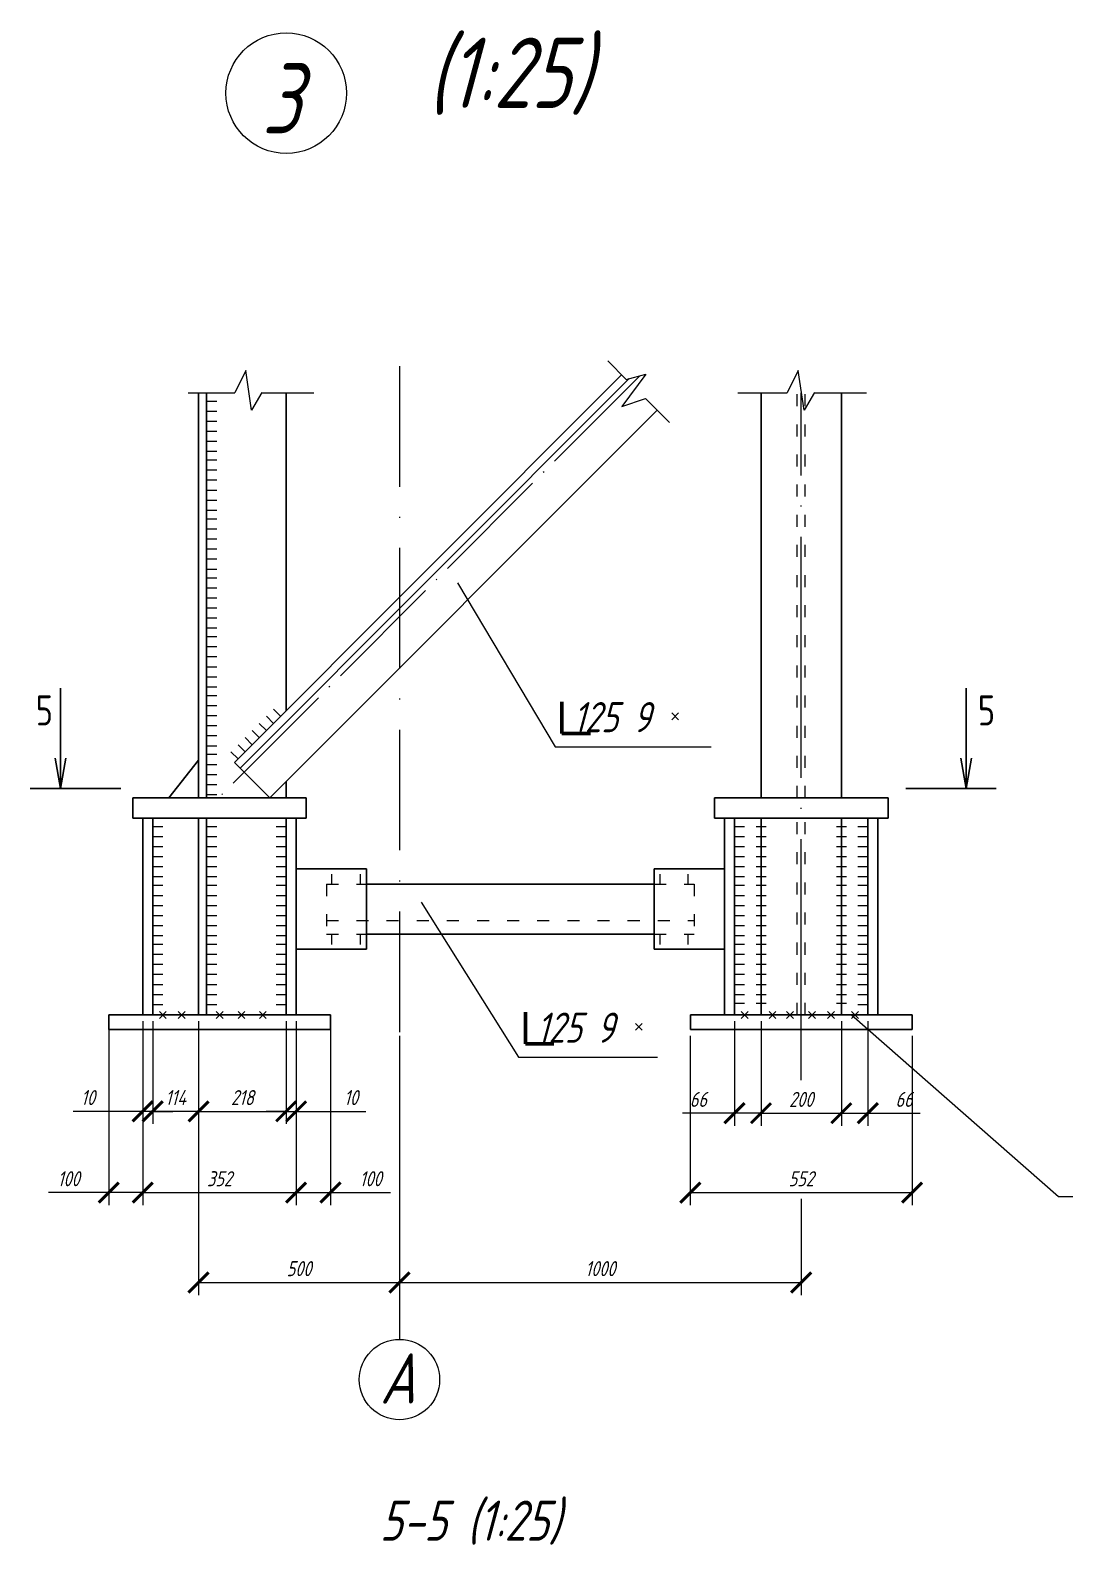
# Model space of a CAD drawing. Header units: millimetres. Extents: x 1665 to 4316, y 443 to 1647.
# Drawn here: x 2260.3 to 2363.3, y 1208.1 to 1358.9 of the extents above; entities that cross this region are included whole.
import ezdxf

# ---------------------------------------------------------------- set-up
doc = ezdxf.new("R2010")
doc.units = ezdxf.units.MM
for name, pattern in [('ACAD_ISO03W100', [30, 12, -18]), ('ACAD_ISO04W100', [30, 24, -3, 0, -3]), ('ACAD_ISO10W100', [18, 12, -3, 0, -3])]:
    doc.linetypes.add(name, pattern=pattern)
doc.layers.get('0').update_dxf_attribs({"lineweight": 18})
doc.styles.get("Standard").update_dxf_attribs({"font": 'romans.shx', "width": 0.75, "oblique": 15, "height": 1.5})
doc.dimstyles.new('ISO-25', dxfattribs={"dimtxt": 1.5, "dimasz": 2, "dimexe": 1.25, "dimexo": 0.625, "dimtad": 1, "dimtxsty": 'Standard', "dimblk": 'ARCHTICK', "dimcen": 2.5, "dimadec": 0, "dimazin": 0, "dimtfac": 1, "dimtmove": 0, "dimatfit": 3, "dimldrblk": 'NONE', "dimfxl": 1, "dimlwd": 18, "dimlwe": 18, "dimarcsym": 0})

# ---------------------------------------------------------------- blocks, each defined once
blk = doc.blocks.new('_ArchTick')
at = {"color": 0, "linetype": 'ByBlock', "const_width": 0.15}
blk.add_lwpolyline([(-0.5, -0.5), (0.5, 0.5)], dxfattribs=at)
blk = doc.blocks.new('*D318')
at = {"color": 0, "lineweight": 18, "transparency": 16777216}
for p, q in [((2277.03, 1260.2), (2277.03, 1249.98)), ((2285.75, 1260.2), (2285.75, 1249.98)), ((2277.03, 1251.23), (2285.75, 1251.23))]:
    blk.add_line(p, q, dxfattribs=at)
at = {"layer": 'Defpoints', "color": 0, "transparency": 16777216}
for p in [(2277.03, 1260.83), (2285.75, 1260.83), (2285.75, 1251.23)]:
    blk.add_point(p, dxfattribs=at)
at = {"color": 0, "lineweight": 18, "transparency": 16777216, "xscale": 2, "yscale": 2, "zscale": 2, "rotation": 180}
blk.add_blockref('_ArchTick', (2277.03, 1251.23), dxfattribs=at)
at = {"color": 0, "lineweight": 18, "transparency": 16777216, "xscale": 2, "yscale": 2, "zscale": 2}
blk.add_blockref('_ArchTick', (2285.75, 1251.23), dxfattribs=at)
at = {"color": 0, "transparency": 16777216, "insert": (2281.39, 1252.6), "char_height": 1.5, "attachment_point": 5}
blk.add_mtext('218', dxfattribs=at)
blk = doc.blocks.new('_None')
blk = doc.blocks.new('*D319')
at = {"color": 0, "lineweight": 18, "transparency": 16777216}
for p, q in [((2272.47, 1260.2), (2272.47, 1249.98)), ((2277.03, 1260.2), (2277.03, 1249.98)), ((2277.03, 1251.23), (2272.47, 1251.23))]:
    blk.add_line(p, q, dxfattribs=at)
at = {"layer": 'Defpoints', "color": 0, "transparency": 16777216}
for p in [(2272.47, 1260.83), (2277.03, 1260.83), (2272.47, 1251.23)]:
    blk.add_point(p, dxfattribs=at)
at = {"color": 0, "lineweight": 18, "transparency": 16777216, "xscale": 2, "yscale": 2, "zscale": 2, "rotation": 180}
blk.add_blockref('_ArchTick', (2272.47, 1251.23), dxfattribs=at)
at = {"color": 0, "lineweight": 18, "transparency": 16777216, "xscale": 2, "yscale": 2, "zscale": 2}
blk.add_blockref('_ArchTick', (2277.03, 1251.23), dxfattribs=at)
at = {"color": 0, "transparency": 16777216, "insert": (2274.75, 1252.6), "char_height": 1.5, "attachment_point": 5}
blk.add_mtext('114', dxfattribs=at)
blk = doc.blocks.new('*D320')
at = {"color": 0, "lineweight": 18, "transparency": 16777216}
for p, q in [((2271.47, 1260.2), (2271.47, 1249.98)), ((2272.47, 1260.2), (2272.47, 1249.98)), ((2271.47, 1251.23), (2264.56, 1251.23)), ((2272.47, 1251.23), (2271.47, 1251.23)), ((2272.47, 1251.23), (2274.47, 1251.23))]:
    blk.add_line(p, q, dxfattribs=at)
at = {"layer": 'Defpoints', "color": 0, "transparency": 16777216}
for p in [(2271.47, 1260.83), (2272.47, 1260.83), (2271.47, 1251.23)]:
    blk.add_point(p, dxfattribs=at)
at = {"color": 0, "lineweight": 18, "transparency": 16777216, "xscale": 2, "yscale": 2, "zscale": 2}
blk.add_blockref('_ArchTick', (2271.47, 1251.23), dxfattribs=at)
at = {"color": 0, "lineweight": 18, "transparency": 16777216, "xscale": 2, "yscale": 2, "zscale": 2, "rotation": 180}
blk.add_blockref('_ArchTick', (2272.47, 1251.23), dxfattribs=at)
at = {"color": 0, "transparency": 16777216, "insert": (2266.02, 1252.6), "char_height": 1.5, "attachment_point": 5}
blk.add_mtext('10', dxfattribs=at)
blk = doc.blocks.new('*D321')
at = {"color": 0, "lineweight": 18, "transparency": 16777216}
for p, q in [((2285.75, 1260.2), (2285.75, 1249.98)), ((2286.75, 1260.2), (2286.75, 1249.98)), ((2285.75, 1251.23), (2283.75, 1251.23)), ((2285.75, 1251.23), (2286.75, 1251.23)), ((2286.75, 1251.23), (2293.67, 1251.23))]:
    blk.add_line(p, q, dxfattribs=at)
at = {"layer": 'Defpoints', "color": 0, "transparency": 16777216}
for p in [(2285.75, 1260.83), (2286.75, 1260.83), (2286.75, 1251.23)]:
    blk.add_point(p, dxfattribs=at)
at = {"color": 0, "lineweight": 18, "transparency": 16777216, "xscale": 2, "yscale": 2, "zscale": 2}
blk.add_blockref('_ArchTick', (2285.75, 1251.23), dxfattribs=at)
at = {"color": 0, "lineweight": 18, "transparency": 16777216, "xscale": 2, "yscale": 2, "zscale": 2, "rotation": 180}
blk.add_blockref('_ArchTick', (2286.75, 1251.23), dxfattribs=at)
at = {"color": 0, "transparency": 16777216, "insert": (2292.21, 1252.6), "char_height": 1.5, "attachment_point": 5}
blk.add_mtext('10', dxfattribs=at)
blk = doc.blocks.new('*D322')
at = {"color": 0, "lineweight": 18, "transparency": 16777216}
for p, q in [((2268.09, 1260.2), (2268.09, 1241.89)), ((2271.47, 1260.2), (2271.47, 1241.89)), ((2268.09, 1243.14), (2262.1, 1243.14)), ((2271.47, 1243.14), (2268.09, 1243.14))]:
    blk.add_line(p, q, dxfattribs=at)
at = {"layer": 'Defpoints', "color": 0, "transparency": 16777216}
for p in [(2268.09, 1260.83), (2271.47, 1260.83), (2268.09, 1243.14)]:
    blk.add_point(p, dxfattribs=at)
at = {"color": 0, "lineweight": 18, "transparency": 16777216, "xscale": 2, "yscale": 2, "zscale": 2, "rotation": 180}
blk.add_blockref('_ArchTick', (2268.09, 1243.14), dxfattribs=at)
at = {"color": 0, "lineweight": 18, "transparency": 16777216, "xscale": 2, "yscale": 2, "zscale": 2}
blk.add_blockref('_ArchTick', (2271.47, 1243.14), dxfattribs=at)
at = {"color": 0, "transparency": 16777216, "insert": (2264.09, 1244.52), "char_height": 1.5, "attachment_point": 5}
blk.add_mtext('100', dxfattribs=at)
blk = doc.blocks.new('*D323')
at = {"color": 0, "lineweight": 18, "transparency": 16777216}
for p, q in [((2286.75, 1260.2), (2286.75, 1241.89)), ((2290.17, 1260.2), (2290.17, 1241.89)), ((2286.75, 1243.14), (2290.17, 1243.14)), ((2290.17, 1243.14), (2296.15, 1243.14))]:
    blk.add_line(p, q, dxfattribs=at)
at = {"layer": 'Defpoints', "color": 0, "transparency": 16777216}
for p in [(2286.75, 1260.83), (2290.17, 1260.83), (2290.17, 1243.14)]:
    blk.add_point(p, dxfattribs=at)
at = {"color": 0, "lineweight": 18, "transparency": 16777216, "xscale": 2, "yscale": 2, "zscale": 2, "rotation": 180}
blk.add_blockref('_ArchTick', (2286.75, 1243.14), dxfattribs=at)
at = {"color": 0, "lineweight": 18, "transparency": 16777216, "xscale": 2, "yscale": 2, "zscale": 2}
blk.add_blockref('_ArchTick', (2290.17, 1243.14), dxfattribs=at)
at = {"color": 0, "transparency": 16777216, "insert": (2294.16, 1244.52), "char_height": 1.5, "attachment_point": 5}
blk.add_mtext('100', dxfattribs=at)
blk = doc.blocks.new('*D298')
at = {"color": 0, "lineweight": 18, "transparency": 16777216}
for p, q in [((2271.47, 1258.76), (2271.47, 1241.89)), ((2286.75, 1258.76), (2286.75, 1241.89)), ((2271.47, 1243.14), (2286.75, 1243.14))]:
    blk.add_line(p, q, dxfattribs=at)
at = {"layer": 'Defpoints', "color": 0, "transparency": 16777216}
for p in [(2271.47, 1259.39), (2286.75, 1259.39), (2286.75, 1243.14)]:
    blk.add_point(p, dxfattribs=at)
at = {"color": 0, "lineweight": 18, "transparency": 16777216, "xscale": 2, "yscale": 2, "zscale": 2, "rotation": 180}
blk.add_blockref('_ArchTick', (2271.47, 1243.14), dxfattribs=at)
at = {"color": 0, "lineweight": 18, "transparency": 16777216, "xscale": 2, "yscale": 2, "zscale": 2}
blk.add_blockref('_ArchTick', (2286.75, 1243.14), dxfattribs=at)
at = {"color": 0, "transparency": 16777216, "insert": (2279.11, 1244.52), "char_height": 1.5, "attachment_point": 5}
blk.add_mtext('352', dxfattribs=at)
blk = doc.blocks.new('*D324')
at = {"color": 0, "lineweight": 18, "transparency": 16777216}
for p, q in [((2333.03, 1260.2), (2333.03, 1249.8)), ((2341.03, 1260.2), (2341.03, 1249.8)), ((2333.03, 1251.05), (2341.03, 1251.05))]:
    blk.add_line(p, q, dxfattribs=at)
at = {"layer": 'Defpoints', "color": 0, "transparency": 16777216}
for p in [(2333.03, 1260.83), (2341.03, 1260.83), (2341.03, 1251.05)]:
    blk.add_point(p, dxfattribs=at)
at = {"color": 0, "lineweight": 18, "transparency": 16777216, "xscale": 2, "yscale": 2, "zscale": 2, "rotation": 180}
blk.add_blockref('_ArchTick', (2333.03, 1251.05), dxfattribs=at)
at = {"color": 0, "lineweight": 18, "transparency": 16777216, "xscale": 2, "yscale": 2, "zscale": 2}
blk.add_blockref('_ArchTick', (2341.03, 1251.05), dxfattribs=at)
at = {"color": 0, "transparency": 16777216, "insert": (2337.03, 1252.42), "char_height": 1.5, "attachment_point": 5}
blk.add_mtext('200', dxfattribs=at)
blk = doc.blocks.new('*D325')
at = {"color": 0, "lineweight": 18, "transparency": 16777216}
for p, q in [((2330.39, 1260.2), (2330.39, 1249.8)), ((2333.03, 1260.2), (2333.03, 1249.8)), ((2330.39, 1251.05), (2325.2, 1251.05)), ((2333.03, 1251.05), (2330.39, 1251.05))]:
    blk.add_line(p, q, dxfattribs=at)
at = {"layer": 'Defpoints', "color": 0, "transparency": 16777216}
for p in [(2330.39, 1260.83), (2333.03, 1260.83), (2330.39, 1251.05)]:
    blk.add_point(p, dxfattribs=at)
at = {"color": 0, "lineweight": 18, "transparency": 16777216, "xscale": 2, "yscale": 2, "zscale": 2, "rotation": 180}
blk.add_blockref('_ArchTick', (2330.39, 1251.05), dxfattribs=at)
at = {"color": 0, "lineweight": 18, "transparency": 16777216, "xscale": 2, "yscale": 2, "zscale": 2}
blk.add_blockref('_ArchTick', (2333.03, 1251.05), dxfattribs=at)
at = {"color": 0, "transparency": 16777216, "insert": (2326.79, 1252.42), "char_height": 1.5, "attachment_point": 5}
blk.add_mtext('66', dxfattribs=at)
blk = doc.blocks.new('*D326')
at = {"color": 0, "lineweight": 18, "transparency": 16777216}
for p, q in [((2341.03, 1260.2), (2341.03, 1249.8)), ((2343.67, 1260.2), (2343.67, 1249.8)), ((2341.03, 1251.05), (2343.67, 1251.05)), ((2343.67, 1251.05), (2348.87, 1251.05))]:
    blk.add_line(p, q, dxfattribs=at)
at = {"layer": 'Defpoints', "color": 0, "transparency": 16777216}
for p in [(2341.03, 1260.83), (2343.67, 1260.83), (2343.67, 1251.05)]:
    blk.add_point(p, dxfattribs=at)
at = {"color": 0, "lineweight": 18, "transparency": 16777216, "xscale": 2, "yscale": 2, "zscale": 2, "rotation": 180}
blk.add_blockref('_ArchTick', (2341.03, 1251.05), dxfattribs=at)
at = {"color": 0, "lineweight": 18, "transparency": 16777216, "xscale": 2, "yscale": 2, "zscale": 2}
blk.add_blockref('_ArchTick', (2343.67, 1251.05), dxfattribs=at)
at = {"color": 0, "transparency": 16777216, "insert": (2347.27, 1252.42), "char_height": 1.5, "attachment_point": 5}
blk.add_mtext('66', dxfattribs=at)
blk = doc.blocks.new('*D327')
at = {"color": 0, "lineweight": 18, "transparency": 16777216}
for p, q in [((2325.99, 1258.76), (2325.99, 1241.89)), ((2348.07, 1258.76), (2348.07, 1241.89)), ((2325.99, 1243.14), (2348.07, 1243.14))]:
    blk.add_line(p, q, dxfattribs=at)
at = {"layer": 'Defpoints', "color": 0, "transparency": 16777216}
for p in [(2325.99, 1259.39), (2348.07, 1259.39), (2348.07, 1243.14)]:
    blk.add_point(p, dxfattribs=at)
at = {"color": 0, "lineweight": 18, "transparency": 16777216, "xscale": 2, "yscale": 2, "zscale": 2, "rotation": 180}
blk.add_blockref('_ArchTick', (2325.99, 1243.14), dxfattribs=at)
at = {"color": 0, "lineweight": 18, "transparency": 16777216, "xscale": 2, "yscale": 2, "zscale": 2}
blk.add_blockref('_ArchTick', (2348.07, 1243.14), dxfattribs=at)
at = {"color": 0, "transparency": 16777216, "insert": (2337.03, 1244.52), "char_height": 1.5, "attachment_point": 5}
blk.add_mtext('552', dxfattribs=at)
blk = doc.blocks.new('*D299')
at = {"color": 0, "lineweight": 18, "transparency": 16777216}
for p, q in [((2277.03, 1258.76), (2277.03, 1232.94)), ((2297.03, 1258.76), (2297.03, 1232.94)), ((2277.03, 1234.19), (2297.03, 1234.19))]:
    blk.add_line(p, q, dxfattribs=at)
at = {"layer": 'Defpoints', "color": 0, "transparency": 16777216}
for p in [(2277.03, 1259.39), (2297.03, 1259.39), (2297.03, 1234.19)]:
    blk.add_point(p, dxfattribs=at)
at = {"color": 0, "lineweight": 18, "transparency": 16777216, "xscale": 2, "yscale": 2, "zscale": 2, "rotation": 180}
blk.add_blockref('_ArchTick', (2277.03, 1234.19), dxfattribs=at)
at = {"color": 0, "lineweight": 18, "transparency": 16777216, "xscale": 2, "yscale": 2, "zscale": 2}
blk.add_blockref('_ArchTick', (2297.03, 1234.19), dxfattribs=at)
at = {"color": 0, "transparency": 16777216, "insert": (2287.03, 1235.57), "char_height": 1.5, "attachment_point": 5}
blk.add_mtext('500', dxfattribs=at)
blk = doc.blocks.new('*D300')
at = {"color": 0, "lineweight": 18, "transparency": 16777216}
for p, q in [((2297.03, 1242.52), (2297.03, 1232.94)), ((2337.03, 1242.52), (2337.03, 1232.94)), ((2297.03, 1234.19), (2337.03, 1234.19))]:
    blk.add_line(p, q, dxfattribs=at)
at = {"layer": 'Defpoints', "color": 0, "transparency": 16777216}
for p in [(2297.03, 1243.14), (2337.03, 1243.14), (2337.03, 1234.19)]:
    blk.add_point(p, dxfattribs=at)
at = {"color": 0, "lineweight": 18, "transparency": 16777216, "xscale": 2, "yscale": 2, "zscale": 2, "rotation": 180}
blk.add_blockref('_ArchTick', (2297.03, 1234.19), dxfattribs=at)
at = {"color": 0, "lineweight": 18, "transparency": 16777216, "xscale": 2, "yscale": 2, "zscale": 2}
blk.add_blockref('_ArchTick', (2337.03, 1234.19), dxfattribs=at)
at = {"color": 0, "transparency": 16777216, "insert": (2317.03, 1235.57), "char_height": 1.5, "attachment_point": 5}
blk.add_mtext('1000', dxfattribs=at)

msp = doc.modelspace()

# ---------------------------------------------------------------- linework, layer by layer
at = {"linetype": 'ACAD_ISO10W100'}
msp.add_line((2297.034, 1325.419), (2297.034, 1228.523), dxfattribs=at)
for p, q in [((2319.6, 1324.104), (2317.77, 1325.934)), ((2281.729, 1324.994), (2280.628, 1322.777)), ((2282.305, 1321.022), (2281.729, 1324.994)), ((2321.57, 1324.615), (2319.169, 1321.4)), ((2319.593, 1324.102), (2321.57, 1324.615)), ((2336.746, 1324.994), (2335.644, 1322.777)), ((2337.321, 1321.022), (2336.746, 1324.994)), ((2275.99, 1322.777), (2280.628, 1322.777)), ((2283.34, 1322.784), (2282.305, 1321.022)), ((2283.336, 1322.777), (2288.512, 1322.777)), ((2330.729, 1322.777), (2335.644, 1322.777)), ((2338.357, 1322.784), (2337.321, 1321.022)), ((2338.353, 1322.777), (2343.529, 1322.777)), ((2278.834, 1321.915), (2277.834, 1321.915)), ((2278.834, 1320.915), (2277.834, 1320.915)), ((2319.169, 1321.4), (2321.515, 1322.188)), ((2323.909, 1319.794), (2321.515, 1322.188)), ((2278.834, 1319.915), (2277.834, 1319.915)), ((2278.834, 1318.915), (2277.834, 1318.915)), ((2278.834, 1317.915), (2277.834, 1317.915)), ((2278.834, 1316.915), (2277.834, 1316.915)), ((2278.834, 1316.052), (2277.834, 1316.052)), ((2278.834, 1315.052), (2277.834, 1315.052)), ((2278.834, 1314.052), (2277.834, 1314.052)), ((2278.834, 1313.052), (2277.834, 1313.052)), ((2278.834, 1312.052), (2277.834, 1312.052)), ((2278.834, 1311.052), (2277.834, 1311.052)), ((2278.834, 1310.19), (2277.834, 1310.19)), ((2278.834, 1309.19), (2277.834, 1309.19)), ((2278.834, 1308.19), (2277.834, 1308.19)), ((2278.834, 1307.19), (2277.834, 1307.19)), ((2278.834, 1306.19), (2277.834, 1306.19)), ((2278.834, 1305.19), (2277.834, 1305.19)), ((2278.834, 1304.327), (2277.834, 1304.327)), ((2278.834, 1303.327), (2277.834, 1303.327)), ((2302.818, 1303.862), (2312.523, 1287.527)), ((2278.834, 1302.327), (2277.834, 1302.327)), ((2278.834, 1301.327), (2277.834, 1301.327)), ((2278.834, 1300.327), (2277.834, 1300.327)), ((2278.834, 1299.327), (2277.834, 1299.327)), ((2278.834, 1298.465), (2277.834, 1298.465)), ((2278.834, 1297.465), (2277.834, 1297.465)), ((2278.834, 1296.465), (2277.834, 1296.465)), ((2278.834, 1295.465), (2277.834, 1295.465)), ((2278.834, 1294.465), (2277.834, 1294.465)), ((2278.834, 1293.465), (2277.834, 1293.465)), ((2278.834, 1292.602), (2277.834, 1292.602)), ((2278.834, 1291.602), (2277.834, 1291.602)), ((2278.834, 1290.602), (2277.834, 1290.602)), ((2285.198, 1290.561), (2284.491, 1291.268)), ((2324.148, 1290.897), (2324.826, 1290.219)), ((2324.826, 1290.897), (2324.148, 1290.219)), ((2278.834, 1289.602), (2277.834, 1289.602)), ((2283.079, 1288.438), (2282.372, 1289.145)), ((2283.785, 1289.146), (2283.078, 1289.853)), ((2284.492, 1289.853), (2283.785, 1290.56)), ((2278.834, 1288.602), (2277.834, 1288.602)), ((2278.834, 1287.602), (2277.834, 1287.602)), ((2281.666, 1287.023), (2280.959, 1287.73)), ((2282.372, 1287.73), (2281.665, 1288.437)), ((2278.834, 1286.74), (2277.834, 1286.74)), ((2280.959, 1286.315), (2280.252, 1287.022)), ((2312.523, 1287.527), (2328.052, 1287.527)), ((2278.834, 1285.74), (2277.834, 1285.74)), ((2278.834, 1284.74), (2277.834, 1284.74)), ((2278.834, 1283.74), (2277.834, 1283.74)), ((2278.834, 1282.74), (2277.834, 1282.74)), ((2273.474, 1279.563), (2272.474, 1279.563)), ((2273.474, 1278.563), (2272.474, 1278.563)), ((2278.834, 1279.563), (2277.834, 1279.563)), ((2278.834, 1278.563), (2277.834, 1278.563)), ((2285.754, 1279.563), (2284.754, 1279.563)), ((2285.754, 1278.563), (2284.754, 1278.563)), ((2331.394, 1279.563), (2330.394, 1279.563)), ((2331.394, 1278.563), (2330.394, 1278.563)), ((2333.534, 1279.563), (2332.534, 1279.563)), ((2333.534, 1278.563), (2332.534, 1278.563)), ((2341.534, 1279.563), (2340.534, 1279.563)), ((2341.534, 1278.563), (2340.534, 1278.563)), ((2343.674, 1279.563), (2342.674, 1279.563)), ((2343.674, 1278.563), (2342.674, 1278.563)), ((2273.474, 1277.563), (2272.474, 1277.563)), ((2278.834, 1277.563), (2277.834, 1277.563)), ((2285.754, 1277.563), (2284.754, 1277.563)), ((2331.394, 1277.563), (2330.394, 1277.563)), ((2333.534, 1277.563), (2332.534, 1277.563)), ((2341.534, 1277.563), (2340.534, 1277.563)), ((2343.674, 1277.563), (2342.674, 1277.563)), ((2273.474, 1276.563), (2272.474, 1276.563)), ((2273.474, 1275.563), (2272.474, 1275.563)), ((2278.834, 1276.563), (2277.834, 1276.563)), ((2278.834, 1275.563), (2277.834, 1275.563)), ((2285.754, 1276.563), (2284.754, 1276.563)), ((2285.754, 1275.563), (2284.754, 1275.563)), ((2331.394, 1276.563), (2330.394, 1276.563)), ((2331.394, 1275.563), (2330.394, 1275.563)), ((2333.534, 1276.563), (2332.534, 1276.563)), ((2333.534, 1275.563), (2332.534, 1275.563)), ((2341.534, 1276.563), (2340.534, 1276.563)), ((2341.534, 1275.563), (2340.534, 1275.563)), ((2343.674, 1276.563), (2342.674, 1276.563)), ((2343.674, 1275.563), (2342.674, 1275.563)), ((2273.474, 1274.563), (2272.474, 1274.563)), ((2278.834, 1274.563), (2277.834, 1274.563)), ((2285.754, 1274.563), (2284.754, 1274.563)), ((2290.316, 1273.855), (2290.316, 1274.855)), ((2293.166, 1273.855), (2293.166, 1274.855)), ((2322.977, 1273.855), (2322.977, 1274.855)), ((2325.779, 1273.855), (2325.779, 1274.855)), ((2331.394, 1274.563), (2330.394, 1274.563)), ((2333.534, 1274.563), (2332.534, 1274.563)), ((2341.534, 1274.563), (2340.534, 1274.563)), ((2343.674, 1274.563), (2342.674, 1274.563)), ((2273.474, 1273.701), (2272.474, 1273.701)), ((2273.474, 1272.701), (2272.474, 1272.701)), ((2278.834, 1273.701), (2277.834, 1273.701)), ((2278.834, 1272.701), (2277.834, 1272.701)), ((2285.754, 1273.701), (2284.754, 1273.701)), ((2285.754, 1272.701), (2284.754, 1272.701)), ((2331.394, 1273.701), (2330.394, 1273.701)), ((2331.394, 1272.701), (2330.394, 1272.701)), ((2333.534, 1273.701), (2332.534, 1273.701)), ((2333.534, 1272.701), (2332.534, 1272.701)), ((2341.534, 1273.701), (2340.534, 1273.701)), ((2341.534, 1272.701), (2340.534, 1272.701)), ((2343.674, 1273.701), (2342.674, 1273.701)), ((2343.674, 1272.701), (2342.674, 1272.701)), ((2273.474, 1271.701), (2272.474, 1271.701)), ((2278.834, 1271.701), (2277.834, 1271.701)), ((2285.754, 1271.701), (2284.754, 1271.701)), ((2299.206, 1272.042), (2308.896, 1256.614)), ((2331.394, 1271.701), (2330.394, 1271.701)), ((2333.534, 1271.701), (2332.534, 1271.701)), ((2341.534, 1271.701), (2340.534, 1271.701)), ((2343.674, 1271.701), (2342.674, 1271.701)), ((2273.474, 1270.701), (2272.474, 1270.701)), ((2273.474, 1269.701), (2272.474, 1269.701)), ((2278.834, 1270.701), (2277.834, 1270.701)), ((2278.834, 1269.701), (2277.834, 1269.701)), ((2285.754, 1270.701), (2284.754, 1270.701)), ((2285.754, 1269.701), (2284.754, 1269.701)), ((2331.394, 1270.701), (2330.394, 1270.701)), ((2331.394, 1269.701), (2330.394, 1269.701)), ((2333.534, 1270.701), (2332.534, 1270.701)), ((2333.534, 1269.701), (2332.534, 1269.701)), ((2341.534, 1270.701), (2340.534, 1270.701)), ((2341.534, 1269.701), (2340.534, 1269.701)), ((2343.674, 1270.701), (2342.674, 1270.701)), ((2343.674, 1269.701), (2342.674, 1269.701)), ((2273.474, 1268.701), (2272.474, 1268.701)), ((2278.834, 1268.701), (2277.834, 1268.701)), ((2285.754, 1268.701), (2284.754, 1268.701)), ((2290.316, 1267.855), (2290.316, 1268.855)), ((2293.166, 1267.855), (2293.166, 1268.855)), ((2322.977, 1267.855), (2322.977, 1268.855)), ((2325.779, 1267.855), (2325.779, 1268.855)), ((2331.394, 1268.701), (2330.394, 1268.701)), ((2333.534, 1268.701), (2332.534, 1268.701)), ((2341.534, 1268.701), (2340.534, 1268.701)), ((2343.674, 1268.701), (2342.674, 1268.701)), ((2273.474, 1267.838), (2272.474, 1267.838)), ((2273.474, 1266.838), (2272.474, 1266.838)), ((2278.834, 1267.838), (2277.834, 1267.838)), ((2278.834, 1266.838), (2277.834, 1266.838)), ((2285.754, 1267.838), (2284.754, 1267.838)), ((2285.754, 1266.838), (2284.754, 1266.838)), ((2331.394, 1267.838), (2330.394, 1267.838)), ((2331.394, 1266.838), (2330.394, 1266.838)), ((2333.534, 1267.838), (2332.534, 1267.838)), ((2333.534, 1266.838), (2332.534, 1266.838)), ((2341.534, 1267.838), (2340.534, 1267.838)), ((2341.534, 1266.838), (2340.534, 1266.838)), ((2343.674, 1267.838), (2342.674, 1267.838)), ((2343.674, 1266.838), (2342.674, 1266.838)), ((2273.474, 1265.838), (2272.474, 1265.838)), ((2278.834, 1265.838), (2277.834, 1265.838)), ((2285.754, 1265.838), (2284.754, 1265.838)), ((2331.394, 1265.838), (2330.394, 1265.838)), ((2333.534, 1265.838), (2332.534, 1265.838)), ((2341.534, 1265.838), (2340.534, 1265.838)), ((2343.674, 1265.838), (2342.674, 1265.838)), ((2273.474, 1264.838), (2272.474, 1264.838)), ((2273.474, 1263.838), (2272.474, 1263.838)), ((2278.834, 1264.838), (2277.834, 1264.838)), ((2278.834, 1263.838), (2277.834, 1263.838)), ((2285.754, 1264.838), (2284.754, 1264.838)), ((2285.754, 1263.838), (2284.754, 1263.838)), ((2331.394, 1264.838), (2330.394, 1264.838)), ((2331.394, 1263.838), (2330.394, 1263.838)), ((2333.534, 1264.838), (2332.534, 1264.838)), ((2333.534, 1263.838), (2332.534, 1263.838)), ((2341.534, 1264.838), (2340.534, 1264.838)), ((2341.534, 1263.838), (2340.534, 1263.838)), ((2343.674, 1264.838), (2342.674, 1264.838)), ((2343.674, 1263.838), (2342.674, 1263.838)), ((2273.474, 1262.838), (2272.474, 1262.838)), ((2278.834, 1262.838), (2277.834, 1262.838)), ((2285.754, 1262.838), (2284.754, 1262.838)), ((2331.394, 1262.838), (2330.394, 1262.838)), ((2331.394, 1261.976), (2330.394, 1261.976)), ((2333.534, 1262.838), (2332.534, 1262.838)), ((2333.534, 1261.976), (2332.534, 1261.976)), ((2341.534, 1262.838), (2340.534, 1262.838)), ((2341.534, 1261.976), (2340.534, 1261.976)), ((2343.674, 1262.838), (2342.674, 1262.838)), ((2273.474, 1261.838), (2272.474, 1261.838)), ((2273.139, 1261.165), (2273.817, 1260.486)), ((2273.817, 1261.165), (2273.139, 1260.486)), ((2275.016, 1261.165), (2275.695, 1260.486)), ((2275.695, 1261.165), (2275.016, 1260.486)), ((2278.834, 1261.838), (2277.834, 1261.838)), ((2278.786, 1261.165), (2279.465, 1260.486)), ((2279.465, 1261.165), (2278.786, 1260.486)), ((2280.974, 1261.165), (2281.652, 1260.486)), ((2281.652, 1261.165), (2280.974, 1260.486)), ((2283.096, 1261.165), (2283.774, 1260.486)), ((2283.774, 1261.165), (2283.096, 1260.486)), ((2285.754, 1261.838), (2284.754, 1261.838)), ((2331.059, 1261.165), (2331.737, 1260.486)), ((2331.737, 1261.165), (2331.059, 1260.486)), ((2333.838, 1261.165), (2334.516, 1260.486)), ((2334.516, 1261.165), (2333.838, 1260.486)), ((2335.574, 1261.165), (2336.252, 1260.486)), ((2336.252, 1261.165), (2335.574, 1260.486)), ((2337.764, 1261.165), (2338.443, 1260.486)), ((2338.443, 1261.165), (2337.764, 1260.486)), ((2339.658, 1261.165), (2340.336, 1260.486)), ((2340.336, 1261.165), (2339.658, 1260.486)), ((2342.053, 1261.165), (2342.731, 1260.486)), ((2342.731, 1261.165), (2342.053, 1260.486)), ((2342.053, 1260.826), (2362.659, 1242.746)), ((2343.674, 1261.838), (2342.674, 1261.838)), ((2320.52, 1259.985), (2321.198, 1259.306)), ((2321.198, 1259.985), (2320.52, 1259.306)), ((2308.896, 1256.614), (2322.719, 1256.614)), ((2362.659, 1242.746), (2396.84, 1242.746))]:
    msp.add_line(p, q)
at = {"linetype": 'ACAD_ISO04W100', "ltscale": 0.5}
msp.add_line((2320.963, 1324.458), (2279.126, 1282.554), dxfattribs=at)
at = {"lineweight": 30}
for p, q in [((2319.144, 1324.56), (2280.606, 1285.961)), ((2319.895, 1324.18), (2281.172, 1285.395)), ((2277.034, 1282.426), (2277.034, 1322.777)), ((2277.834, 1282.426), (2277.834, 1322.777)), ((2285.754, 1291.117), (2285.754, 1322.777)), ((2333.034, 1282.426), (2333.034, 1322.777)), ((2341.034, 1282.426), (2341.034, 1322.777)), ((2322.679, 1321.024), (2284.141, 1282.426)), ((2263.277, 1283.373), (2263.277, 1293.373)), ((2353.442, 1283.373), (2353.442, 1293.373)), ((2263.277, 1283.373), (2262.748, 1286.377)), ((2263.277, 1283.373), (2263.807, 1286.377)), ((2274.057, 1282.426), (2277.034, 1286.186)), ((2353.442, 1283.373), (2352.912, 1286.377)), ((2353.442, 1283.373), (2353.972, 1286.377)), ((2280.606, 1285.961), (2284.141, 1282.426)), ((2260.277, 1283.373), (2269.277, 1283.373)), ((2285.754, 1282.426), (2285.754, 1284.04)), ((2347.442, 1283.373), (2356.442, 1283.373)), ((2270.474, 1282.426), (2287.754, 1282.426)), ((2270.474, 1280.426), (2270.474, 1282.426)), ((2287.754, 1280.426), (2287.754, 1282.426)), ((2328.394, 1282.426), (2345.674, 1282.426)), ((2328.394, 1280.426), (2328.394, 1282.426)), ((2345.674, 1280.426), (2345.674, 1282.426)), ((2270.474, 1280.426), (2287.754, 1280.426)), ((2271.474, 1260.826), (2271.474, 1280.426)), ((2272.474, 1260.826), (2272.474, 1280.426)), ((2277.034, 1260.826), (2277.034, 1280.426)), ((2277.834, 1260.826), (2277.834, 1280.426)), ((2285.754, 1280.426), (2285.754, 1260.826)), ((2286.754, 1280.426), (2286.754, 1260.826)), ((2328.394, 1280.426), (2345.674, 1280.426)), ((2329.394, 1260.826), (2329.394, 1280.426)), ((2330.394, 1260.826), (2330.394, 1280.426)), ((2333.034, 1260.826), (2333.034, 1280.426)), ((2341.034, 1260.826), (2341.034, 1280.426)), ((2343.674, 1280.426), (2343.674, 1260.826)), ((2344.674, 1280.426), (2344.674, 1260.826)), ((2293.754, 1275.386), (2286.754, 1275.386)), ((2293.754, 1267.386), (2293.754, 1275.386)), ((2329.394, 1275.386), (2322.382, 1275.386)), ((2322.382, 1275.386), (2322.382, 1267.386)), ((2293.754, 1273.855), (2322.382, 1273.855)), ((2293.754, 1268.855), (2322.382, 1268.855)), ((2286.754, 1267.386), (2293.754, 1267.386)), ((2322.382, 1267.386), (2329.394, 1267.386)), ((2268.086, 1260.826), (2268.086, 1259.386)), ((2268.086, 1260.826), (2290.166, 1260.826)), ((2290.166, 1260.826), (2290.166, 1259.386)), ((2325.994, 1260.826), (2325.994, 1259.386)), ((2325.994, 1260.826), (2348.074, 1260.826)), ((2348.074, 1260.826), (2348.074, 1259.386)), ((2268.086, 1259.386), (2290.166, 1259.386)), ((2325.994, 1259.386), (2348.074, 1259.386))]:
    msp.add_line(p, q, dxfattribs=at)
at = {"linetype": 'ACAD_ISO03W100', "ltscale": 0.1}
for p, q in [((2336.634, 1282.426), (2336.634, 1322.777)), ((2337.434, 1282.426), (2337.434, 1322.777)), ((2336.634, 1260.826), (2336.634, 1280.426)), ((2337.434, 1260.826), (2337.434, 1280.426))]:
    msp.add_line(p, q, dxfattribs=at)
at = {"linetype": 'ACAD_ISO04W100'}
msp.add_line((2337.034, 1254.332), (2337.034, 1322.777), dxfattribs=at)
at = {"lineweight": 60}
for p, q in [((2313.215, 1292.002), (2313.215, 1288.849)), ((2313.215, 1288.849), (2316.046, 1288.849)), ((2309.587, 1261.089), (2309.587, 1257.936)), ((2309.587, 1257.936), (2312.418, 1257.936))]:
    msp.add_line(p, q, dxfattribs=at)
at = {"linetype": 'ACAD_ISO03W100', "lineweight": 20, "ltscale": 0.1}
for p, q in [((2289.754, 1273.855), (2293.754, 1273.855)), ((2289.754, 1273.855), (2289.754, 1268.855)), ((2322.382, 1273.855), (2326.382, 1273.855)), ((2326.382, 1273.855), (2326.382, 1268.855)), ((2289.754, 1270.215), (2326.382, 1270.215)), ((2289.754, 1268.855), (2293.754, 1268.855)), ((2322.382, 1268.855), (2326.382, 1268.855))]:
    msp.add_line(p, q, dxfattribs=at)
for centre, radius in [((2285.757, 1352.597), 6), ((2297.034, 1224.523), 4)]:
    msp.add_circle(centre, radius)

# ---------------------------------------------------------------- texts
for s, width, gutter_width, insert, char_height, attachment_point in [(' (1:25)', 57.61317, 12.5, (2296.321, 1358.124), 7, 1), ('3', 19.25403, 7.5, (2283.322, 1355.583), 7, 1), ('{\\Q0;5}', 2.98274, 7.5, (2260.823, 1292.648), 3, 1), ('{\\Q0;5}', 2.98274, 7.5, (2354.631, 1292.648), 3, 1), ('   125 9', 22.94433, 7.5, (2309.853, 1291.976), 3, 1), ('   125 9', 22.94433, 7.5, (2306.225, 1261.063), 3, 1), ('А', 8.20492, 7.5, (2296.855, 1224.636), 5, 5), ('5-5 (1:25)', 30.33884, 7.5, (2295.072, 1212.48), 4, 1)]:
    msp.add_mtext_dynamic_manual_height_columns(s, width=width, gutter_width=gutter_width, heights=[0], dxfattribs=dict(insert=insert, char_height=char_height, attachment_point=attachment_point))

# ---------------------------------------------------------------- dimensions: what is measured, and where the dimension line sits
for base, p1, p2, text, picture, middle in [((2268.086, 1243.144), (2271.474, 1260.826), (2268.086, 1260.826), '100', '*D322', (2264.093, 1244.519)), ((2271.474, 1251.227), (2272.474, 1260.826), (2271.474, 1260.826), '10', '*D320', (2266.016, 1252.602)), ((2272.474, 1251.227), (2277.034, 1260.826), (2272.474, 1260.826), '114', '*D319', (2274.754, 1252.602)), ((2285.754, 1251.227), (2277.034, 1260.826), (2285.754, 1260.826), '218', '*D318', (2281.394, 1252.602)), ((2286.754, 1251.227), (2285.754, 1260.826), (2286.754, 1260.826), '10', '*D321', (2292.211, 1252.602)), ((2290.166, 1243.144), (2286.754, 1260.826), (2290.166, 1260.826), '100', '*D323', (2294.159, 1244.519)), ((2330.394, 1251.047), (2333.034, 1260.826), (2330.394, 1260.826), '66', '*D325', (2326.795, 1252.422)), ((2341.034, 1251.047), (2333.034, 1260.826), (2341.034, 1260.826), '200', '*D324', (2337.034, 1252.422)), ((2343.674, 1251.047), (2341.034, 1260.826), (2343.674, 1260.826), '66', '*D326', (2347.272, 1252.422)), ((2286.754, 1243.144), (2271.474, 1259.386), (2286.754, 1259.386), '352', '*D298', (2279.114, 1244.519)), ((2297.034, 1234.19), (2277.034, 1259.386), (2297.034, 1259.386), '500', '*D299', (2287.034, 1235.565)), ((2348.074, 1243.144), (2325.994, 1259.386), (2348.074, 1259.386), '552', '*D327', (2337.034, 1244.519)), ((2337.034, 1234.19), (2297.034, 1243.144), (2337.034, 1243.144), '1000', '*D300', (2317.034, 1235.565))]:
    dim = msp.add_linear_dim(base=base, p1=p1, p2=p2, text=text, dimstyle='ISO-25')
    dim.commit()
    dim.dimension.update_dxf_attribs({"geometry": picture, "text_midpoint": middle})

doc.saveas('drawing.dxf')
